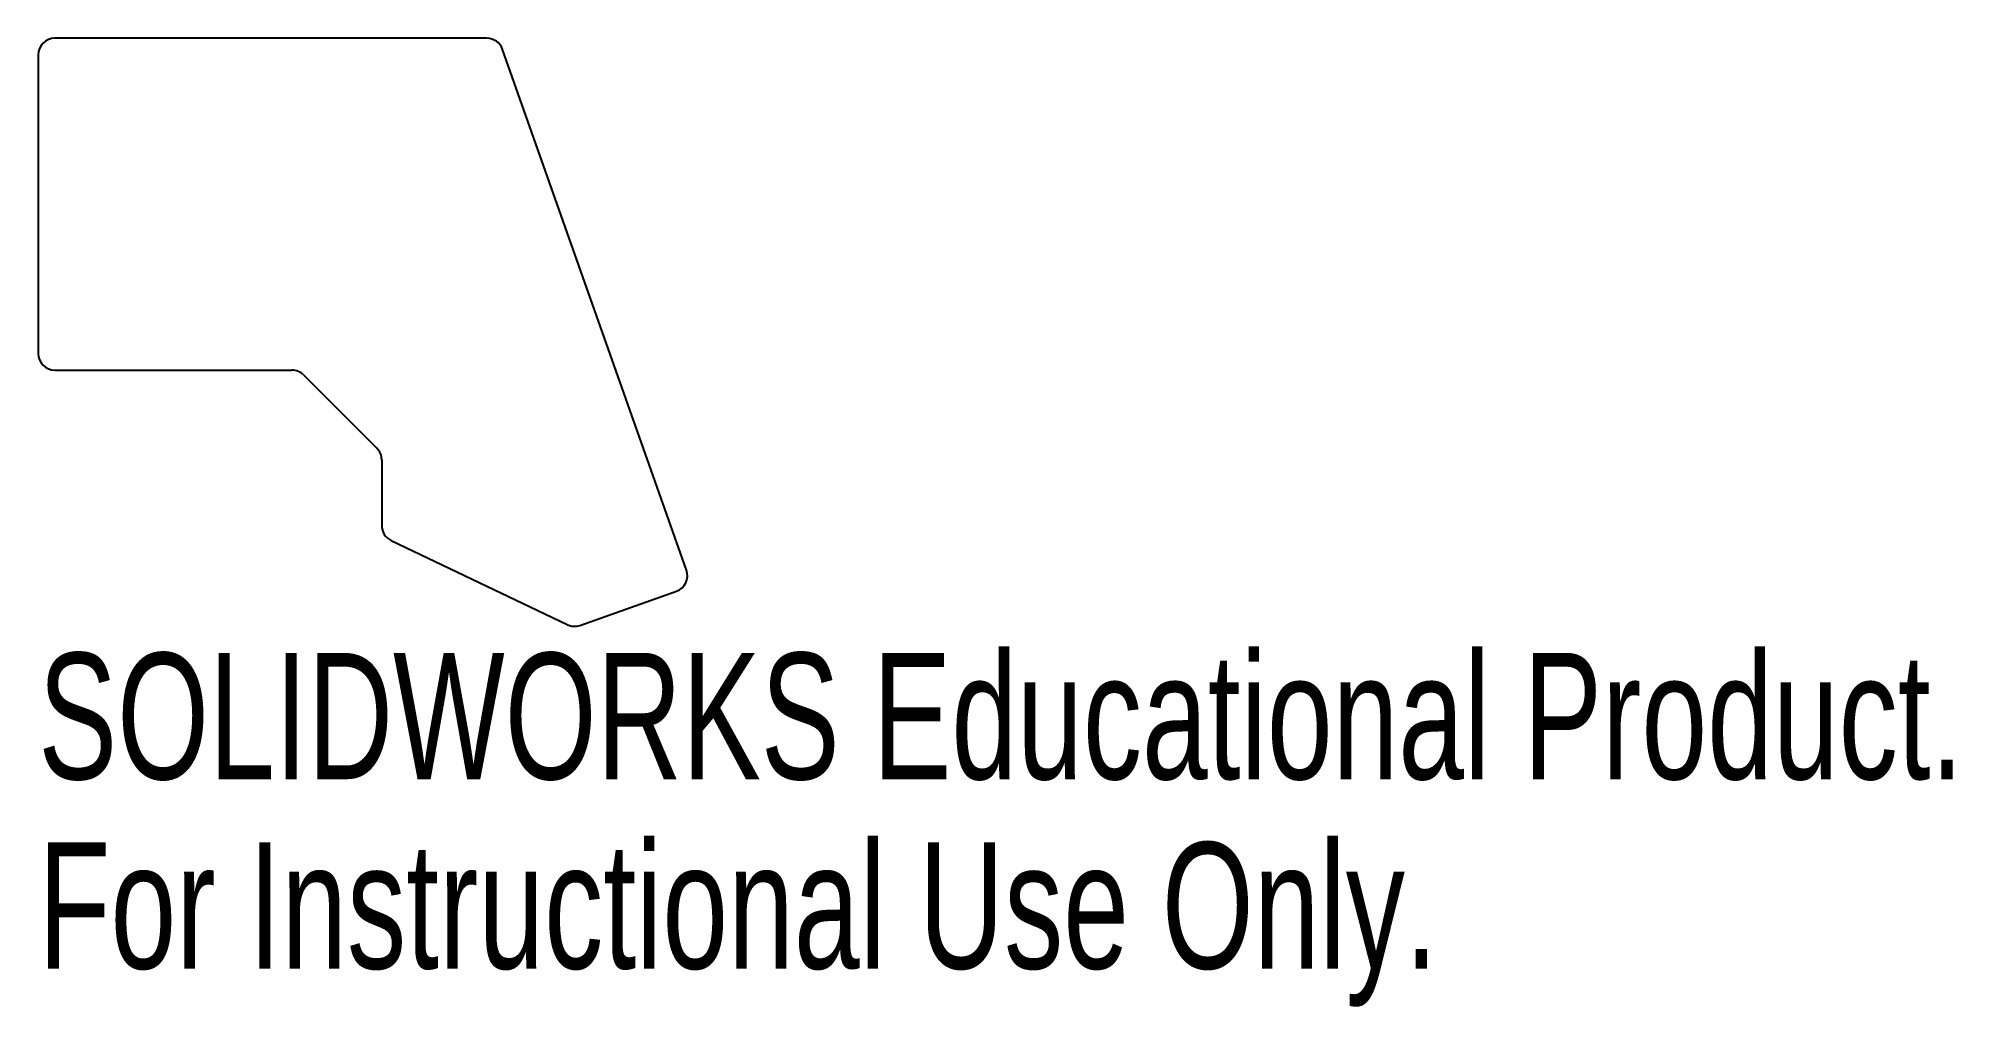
# Model space of a CAD drawing. Header units: inches. Extents: x 0.69 to 3.58, y 0.04 to 1.5.
import ezdxf

# ---------------------------------------------------------------- set-up
doc = ezdxf.new("R2010")
doc.units = ezdxf.units.IN
doc.header["$MEASUREMENT"] = 0
doc.styles.add('SLDTEXTSTYLE0', font='TXT', dxfattribs={"width": 0.7})

msp = doc.modelspace()

# ---------------------------------------------------------------- linework, layer by layer
at = {"color": 7, "linetype": 'Continuous', "lineweight": 25}
for p, q in [((1.3706, 1.5), (0.7197, 1.5)), ((0.6947, 1.475), (0.6947, 1.025)), ((1.6714, 0.6985), (1.3942, 1.4833)), ((0.7197, 1), (1.0768, 1)), ((1.0945, 0.9927), (1.2049, 0.8823)), ((1.2122, 0.8646), (1.2122, 0.7658)), ((1.2264, 0.7432), (1.4918, 0.6164)), ((1.5109, 0.6153), (1.6562, 0.6666))]:
    msp.add_line(p, q, dxfattribs=at)
for centre, start, end in [((0.7197, 1.475), 90, 180), ((1.3706, 1.475), 19.4544, 90), ((0.7197, 1.025), 180, 270), ((1.0768, 0.975), 45, 90), ((1.1872, 0.8646), 0, 45), ((1.2372, 0.7658), 180, 244.4544), ((1.6478, 0.6902), 289.4544, 19.4544), ((1.5026, 0.6389), 244.4544, 289.4544)]:
    msp.add_arc(centre, 0.025, start, end, dxfattribs=at)

# ---------------------------------------------------------------- texts
at = {"color": 7, "linetype": 'Continuous', "char_height": 0.1903, "attachment_point": 1, "style": 'SLDTEXTSTYLE0'}
for s, insert in [('SOLIDWORKS Educational Product.', (0.6947, 0.5738)), ('For Instructional Use Only.', (0.6947, 0.2883))]:
    msp.add_mtext(s, dxfattribs=dict(at, insert=insert))

doc.saveas('drawing.dxf')
